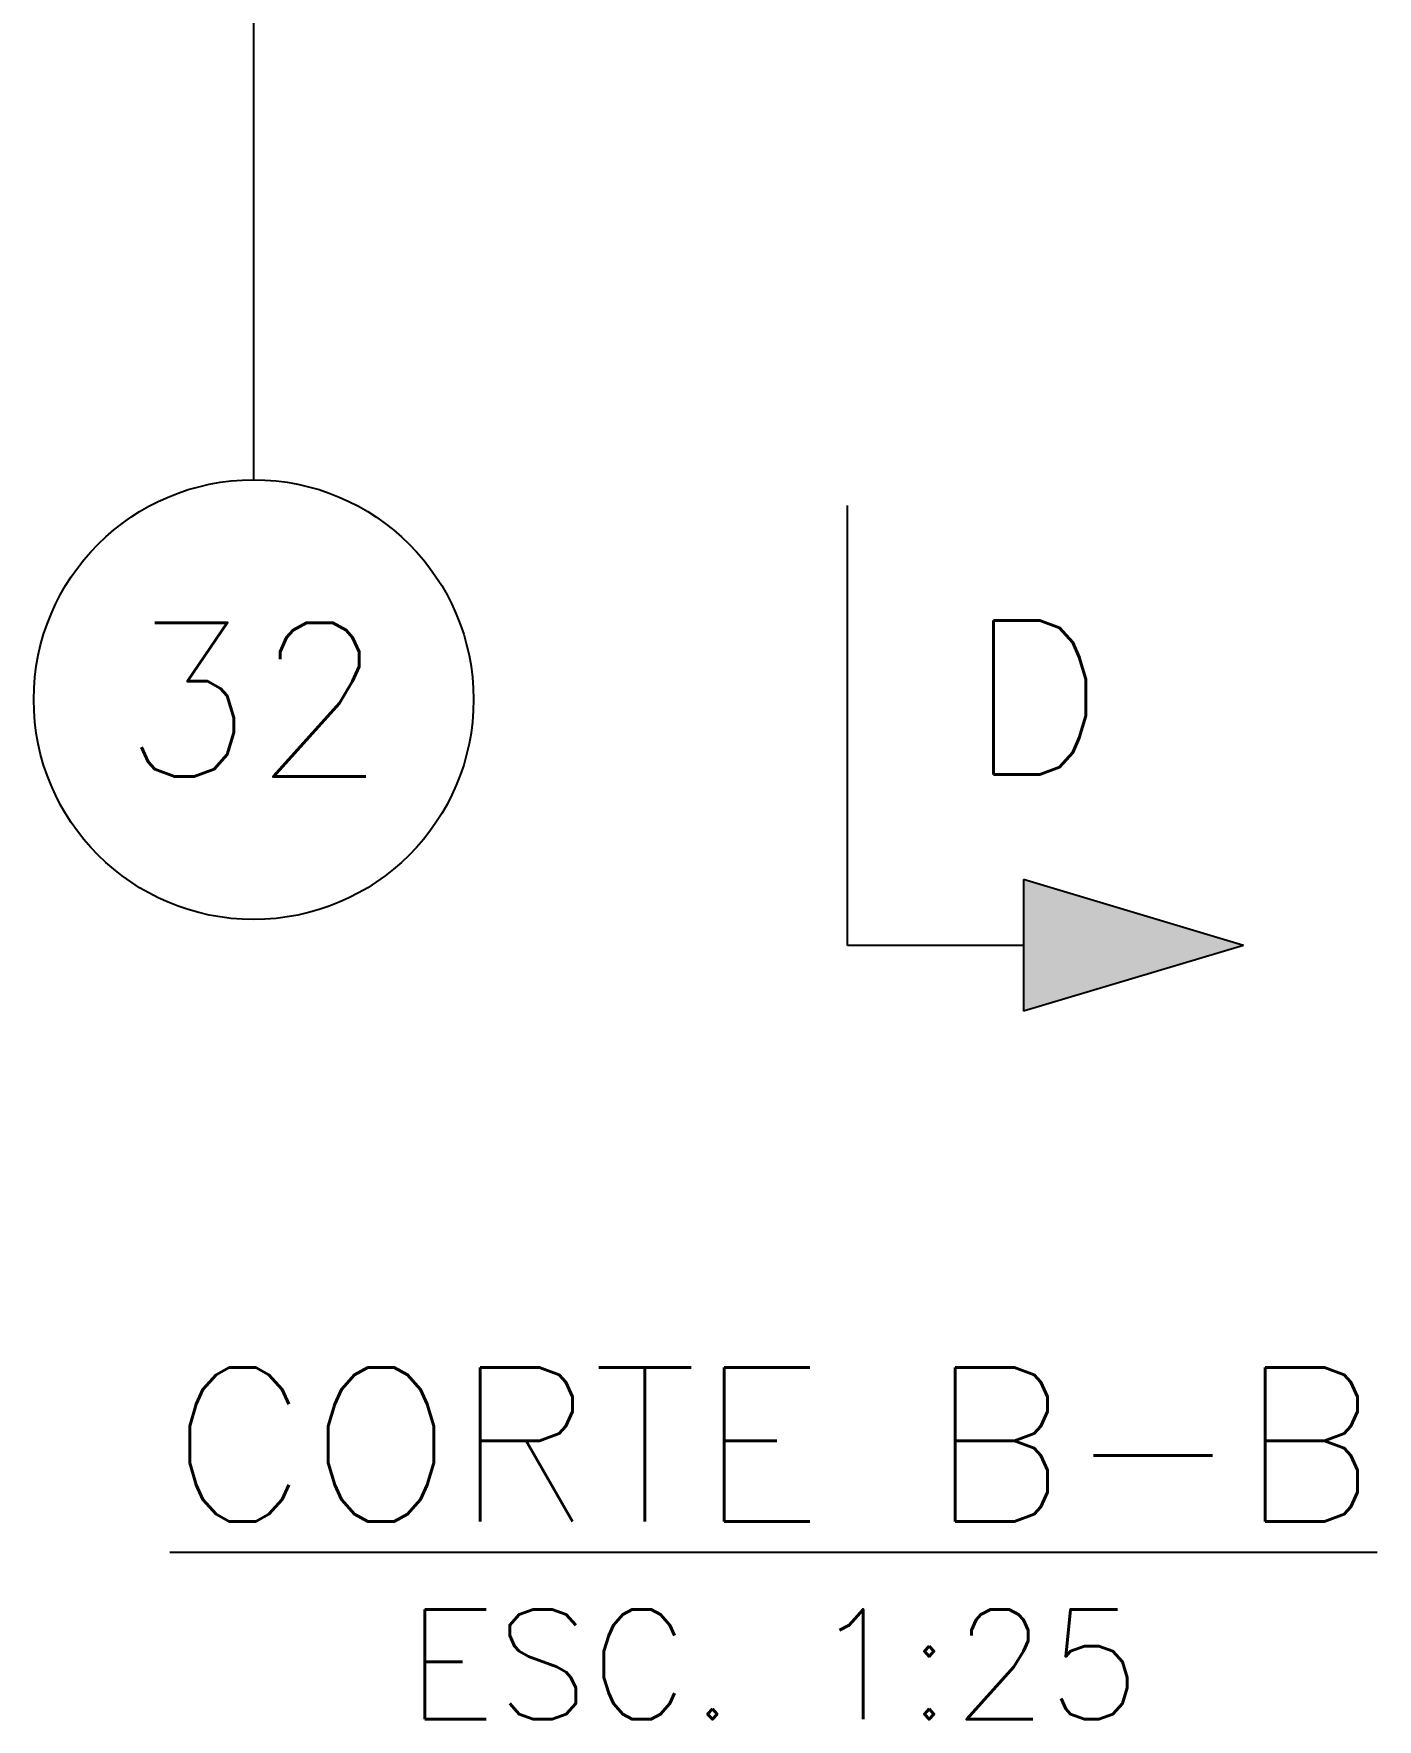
# Model space of a CAD drawing. Header units: metres. Extents: x 0 to 21025, y 0 to 14850.
# Drawn here: x 3749 to 4512, y 5175 to 6133 of the extents above; entities that cross this region are included whole.
import ezdxf
from ezdxf.enums import TextEntityAlignment as Align

# ---------------------------------------------------------------- set-up
doc = ezdxf.new("R2010")
doc.units = ezdxf.units.M
doc.header["$LTSCALE"] = 25
doc.layers.add('GSB', color=7, linetype='Continuous')
doc.layers.add('SDM', color=7, linetype='Continuous')
doc.styles.add('R100', font='simplex.shx', dxfattribs={"height": 2.5})
doc.styles.add('R140', font='simplex.shx', dxfattribs={"height": 3.5})
doc.styles.add('ROMANS', font='ROMANS.SHX')
doc.dimstyles.new('25___1-25', dxfattribs={"dimscale": 25, "dimtxt": 2.5, "dimasz": 2, "dimexe": 1.5, "dimexo": 1, "dimgap": 0.5, "dimtad": 1, "dimzin": 12, "dimtxsty": 'ROMANS', "dimcen": 0, "dimclrd": 256, "dimclre": 256, "dimclrt": 3, "dimazin": 3, "dimtfac": 1, "dimtmove": 0, "dimatfit": 0, "dimfxl": 1, "dimlwd": -1, "dimlwe": -1, "dimarcsym": 0})

# ---------------------------------------------------------------- blocks, each defined once
blk = doc.blocks.new('CORTE')
at = {"layer": 'GSB', "color": 4, "style": 'R140'}
blk.add_attdef('%%UCORTE', text='', height=3.5, dxfattribs=at).set_placement((-0.253, 2.38), align=Align.MIDDLE_CENTER)
at = {"layer": 'GSB', "color": 3, "style": 'R100'}
blk.add_attdef('ESC.', text='', height=2.5, dxfattribs=at).set_placement((-0.253, -2.62), align=Align.MIDDLE_CENTER)
blk = doc.blocks.new('SIMB_CORTE_2')
at = {"layer": 'GSB'}
blk.add_hatch(color=2, dxfattribs=at).paths.add_polyline_path([(1.5, -4), (-1.5, -4), (0, -9)])
at = {"layer": 'GSB', "color": 1}
for p, q in [((0, -4), (0, 0)), ((0, 0), (10, 0)), ((0, -9), (-1.5, -4)), ((1.5, -4), (-1.5, -4)), ((0, -9), (1.5, -4))]:
    blk.add_line(p, q, dxfattribs=at)
at = {"layer": 'GSB', "color": 3, "style": 'R100'}
blk.add_attdef('XXXX', (-0.597, 1.573), '', height=2.5, dxfattribs=at)
at = {"layer": 'GSB', "color": 4, "style": 'R140'}
blk.add_attdef('A', text='', height=3.5, dxfattribs=at).set_placement((5.637, -4.293), align=Align.MIDDLE)
blk = doc.blocks.new('INDICACAO_EIXO')
at = {"layer": 'GSB', "color": 3}
blk.add_circle((0, 0), 5, dxfattribs=at)

msp = doc.modelspace()

# ---------------------------------------------------------------- block references
at = {"layer": 'GSB'}
ref = msp.add_blockref('INDICACAO_EIXO', (3873.675, 5754.318), dxfattribs=dict(at, xscale=24.99999999999972, yscale=24.99999999999972, zscale=24.99999999999972))
ref.add_attrib('EIXO', '32', dxfattribs={"color": 4, "height": 87.5, "style": 'R140'}).set_placement((3873.675, 5754.318), align=Align.MIDDLE_CENTER)
ref = msp.add_blockref('SIMB_CORTE_2', (4211.26, 5614.617), dxfattribs=dict(at, xscale=24.99999999999972, yscale=24.99999999999972, zscale=24.99999999999972, rotation=89.99999999999999))
ref.add_attrib('A', 'D', dxfattribs={"color": 4, "height": 87.5, "style": 'R140'}).set_placement((4318.596, 5755.536), align=Align.MIDDLE)
at = {"layer": 'GSB', "xscale": 24.99999999999972, "yscale": 24.99999999999972, "zscale": 24.99999999999972}
msp.add_blockref('CORTE', (4175.548, 5271.375), dxfattribs=at).add_auto_attribs({'%%UCORTE': '%%uCORTE B-B', 'ESC.': 'ESC. 1:25'})

# ---------------------------------------------------------------- leaders
at = {"layer": 'SDM'}
msp.add_leader([(3873.675, 6275.95), (3873.675, 5879.318)], dimstyle='25___1-25', override={"dimgap": 0.5, "dimtad": 0}, dxfattribs=at)

doc.saveas('drawing.dxf')
